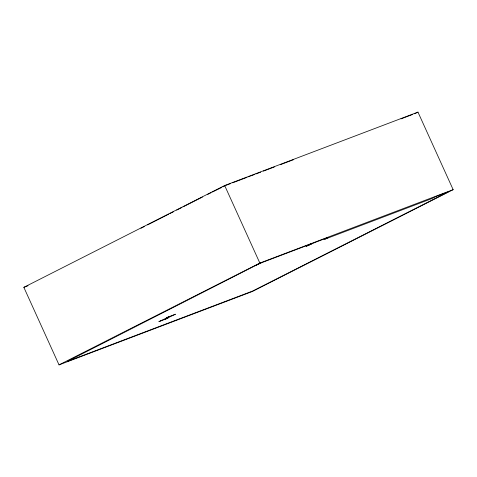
<?xml version="1.0" encoding="UTF-8"?>
<svg xmlns="http://www.w3.org/2000/svg" width="477" height="477" viewBox="0 0 477 477"><rect width="100%" height="100%" fill="white"/><g stroke="black" fill="none" stroke-linecap="round" stroke-linejoin="round"><path stroke-width="0.72" d="M23.85 287.339L224.667 185.511L417.971 112.113L453.15 189.661L252.333 291.489L59.029 364.887L23.85 287.339L28.024 285.753M140.965 228.233L144.269 226.557M147.578 224.882L168.739 214.149M170.062 213.481L173.372 211.806M176.675 210.124L181.97 207.441M183.287 206.774L202.469 197.049M207.757 194.366L211.067 192.69M212.39 192.016L221.781 187.437M222.932 186.859L224.649 185.982M414.656 113.788L417.971 112.113M59.029 364.887L259.846 263.065L453.15 189.661M260.979 262.952L255.505 265.546M310.235 244.248L306.216 246.287L315.482 242.256L328.599 237.278L324.587 239.311L432.174 198.462L436.187 196.423L448.434 191.772L252.661 291.042L67.245 361.447L259.518 263.507L311.69 243.699L307.677 245.733M225.8 185.404L230.588 183.585M232.645 182.804L247.014 177.349M248.386 176.824L250.425 176.049M251.111 175.792L254.533 174.493M255.899 173.974L260.686 172.155M263.423 171.118L274.37 166.962M280.303 164.708L293.421 159.723M401.008 118.874L412.575 114.48M224.667 185.511L259.846 263.065M160.54 320.824L158.865 321.671L166.449 318.791L168.119 317.944L165.203 319.053L175.482 314.212L167.904 317.092L166.229 317.938L169.055 316.865L160.54 320.824"/></g></svg>
